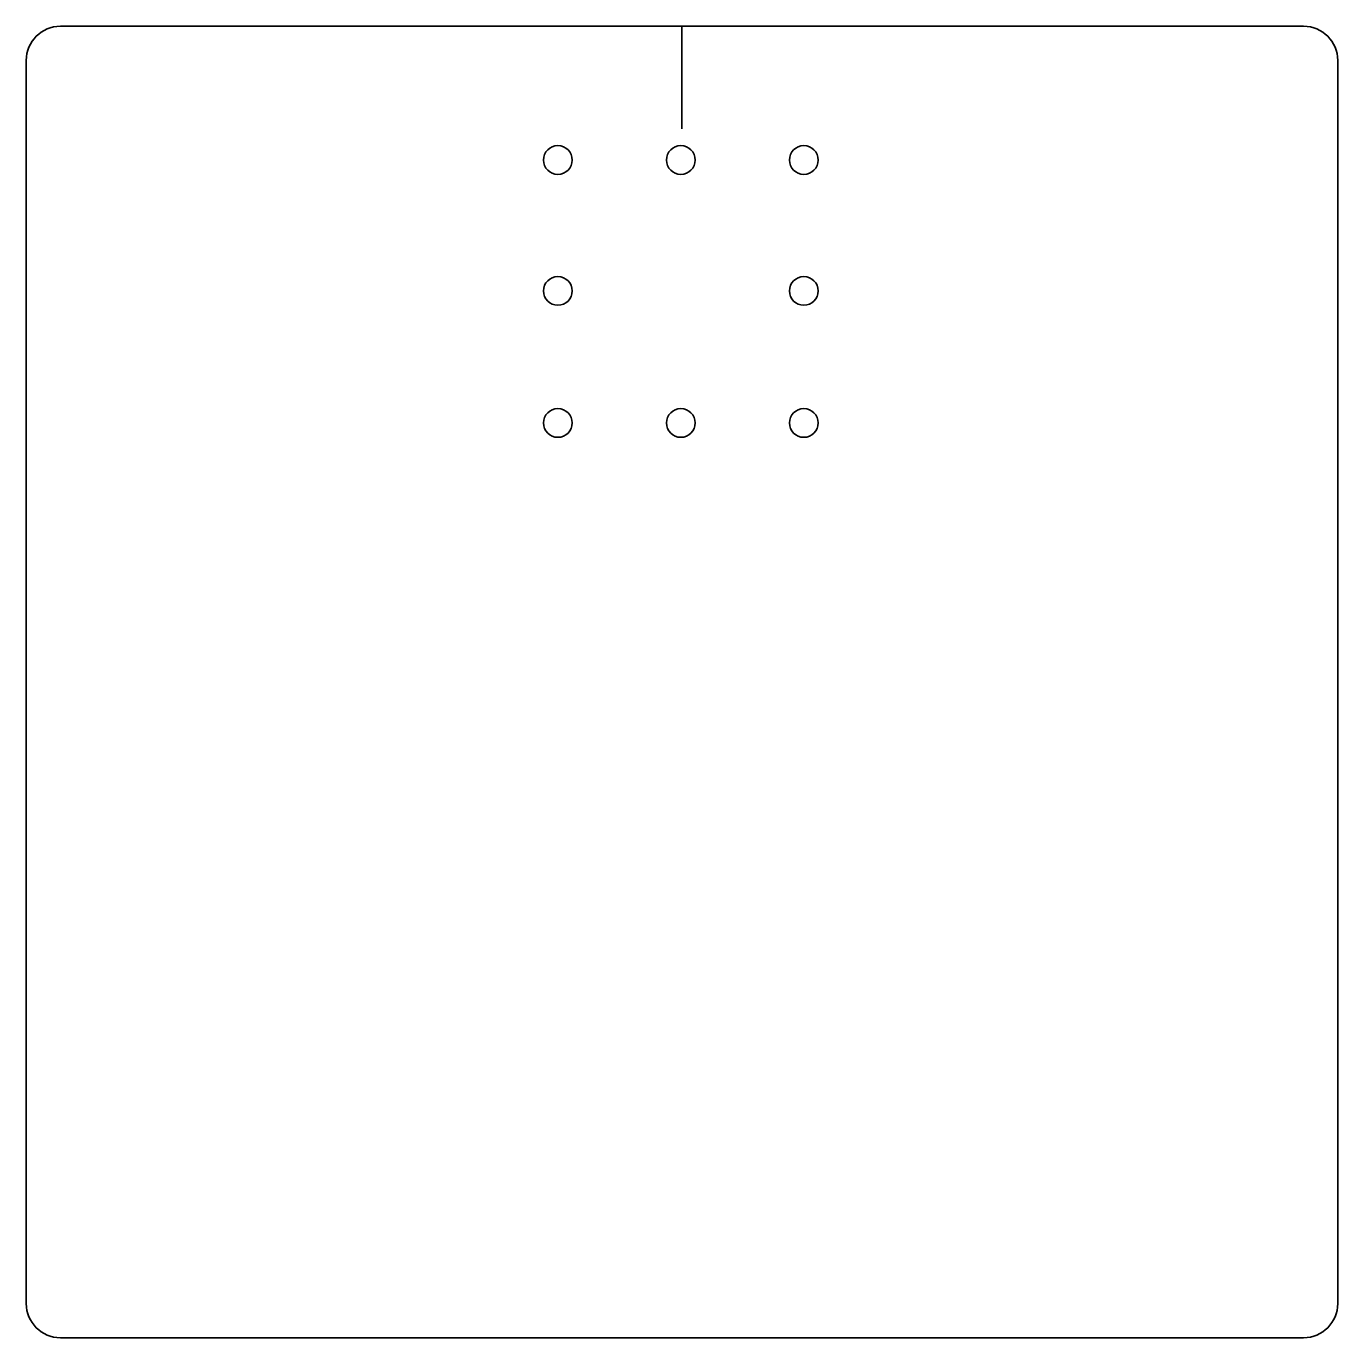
# Model space of a CAD drawing. Header units: inches. Extents: x 5.3 to 21.3, y -15.5 to 0.5.
import ezdxf

# ---------------------------------------------------------------- set-up
doc = ezdxf.new("R2010")
doc.units = ezdxf.units.IN
doc.header["$MEASUREMENT"] = 0
doc.layers.add('Layer 1', color=7, linetype='Continuous', lineweight=0)

# ---------------------------------------------------------------- blocks, each defined once
blk = doc.blocks.new('Block_1')
at = {"layer": 'Layer 1', "color": 18, "lineweight": 35, "true_color": 0x000000}
for centre in [(11.826, -1.132), (13.326, -1.132), (14.826, -1.132), (11.826, -2.729), (14.826, -2.729), (11.826, -4.34), (13.326, -4.34), (14.826, -4.34)]:
    blk.add_circle(centre, 0.175, dxfattribs=at)
blk = doc.blocks.new('Block_0')
at = {"layer": 'Layer 1', "color": 18, "lineweight": 35, "true_color": 0x000000}
blk.add_open_spline([(20.924, -15.5), (20.924, -15.5), (5.757, -15.5), (5.757, -15.5), (5.528, -15.5), (5.34, -15.312), (5.34, -15.083), (5.34, -15.083), (5.34, 0.083), (5.34, 0.083), (5.34, 0.313), (5.528, 0.5), (5.757, 0.5), (5.757, 0.5), (20.924, 0.5), (20.924, 0.5), (21.153, 0.5), (21.34, 0.313), (21.34, 0.083), (21.34, 0.083), (21.34, -15.083), (21.34, -15.083), (21.34, -15.312), (21.153, -15.5), (20.924, -15.5)], degree=3, knots=[0, 0, 0, 0, 1, 1, 1, 2, 2, 2, 3, 3, 3, 4, 4, 4, 5, 5, 5, 6, 6, 6, 7, 7, 7, 8, 8, 8, 8], dxfattribs=at)
at = {"layer": 'Layer 1'}
blk.add_blockref('Block_1', (0, 0), dxfattribs=at)

msp = doc.modelspace()

# ---------------------------------------------------------------- linework, layer by layer
at = {"layer": 'Layer 1', "color": 18, "lineweight": 35, "true_color": 0x000000}
msp.add_line((13.34, -0.75), (13.34, 0.5), dxfattribs=at)

# ---------------------------------------------------------------- block references
at = {"layer": 'Layer 1'}
msp.add_blockref('Block_0', (0, 0), dxfattribs=at)

doc.saveas('drawing.dxf')
